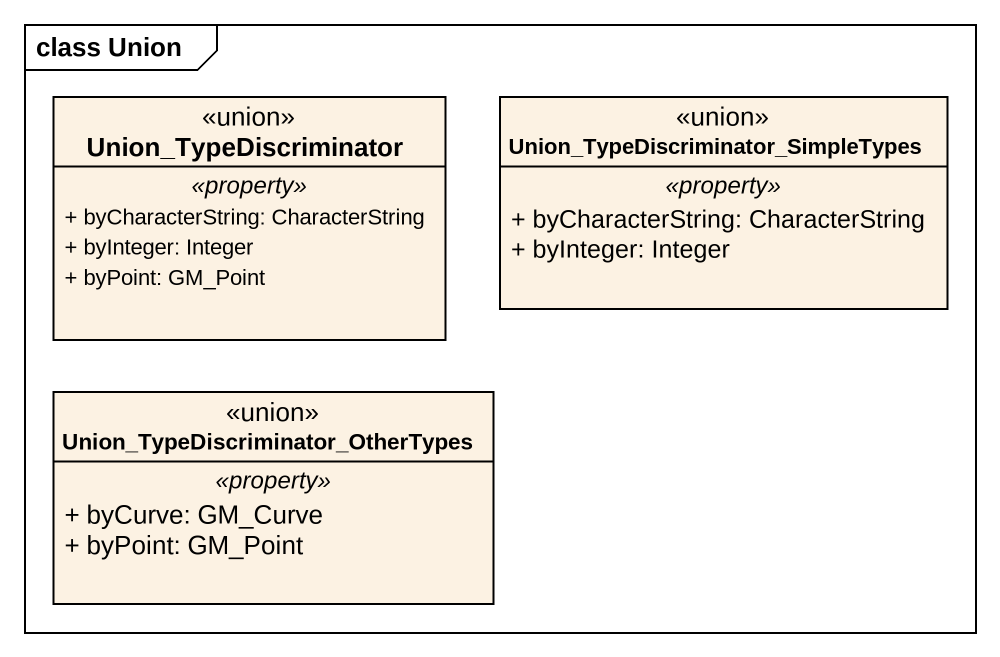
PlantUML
@startuml
mainframe class Union
hide circle
hide empty members
skinparam classAttributeIconSize 0
class Union_TypeDiscriminator <<union>> {
  .. <<property>> ..
  + byCharacterString: CharacterString
  + byInteger: Integer
  + byPoint: GM_Point
}
class "Union_TypeDiscriminator_SimpleTypes" as Union_TypeDiscriminator_2 <<union>> {
  .. <<property>> ..
  + byCharacterString: CharacterString
  + byInteger: Integer
}
class "Union_TypeDiscriminator_OtherTypes" as Union_TypeDiscriminator_3 <<union>> {
  .. <<property>> ..
  + byCurve: GM_Curve
  + byPoint: GM_Point
}
@enduml
